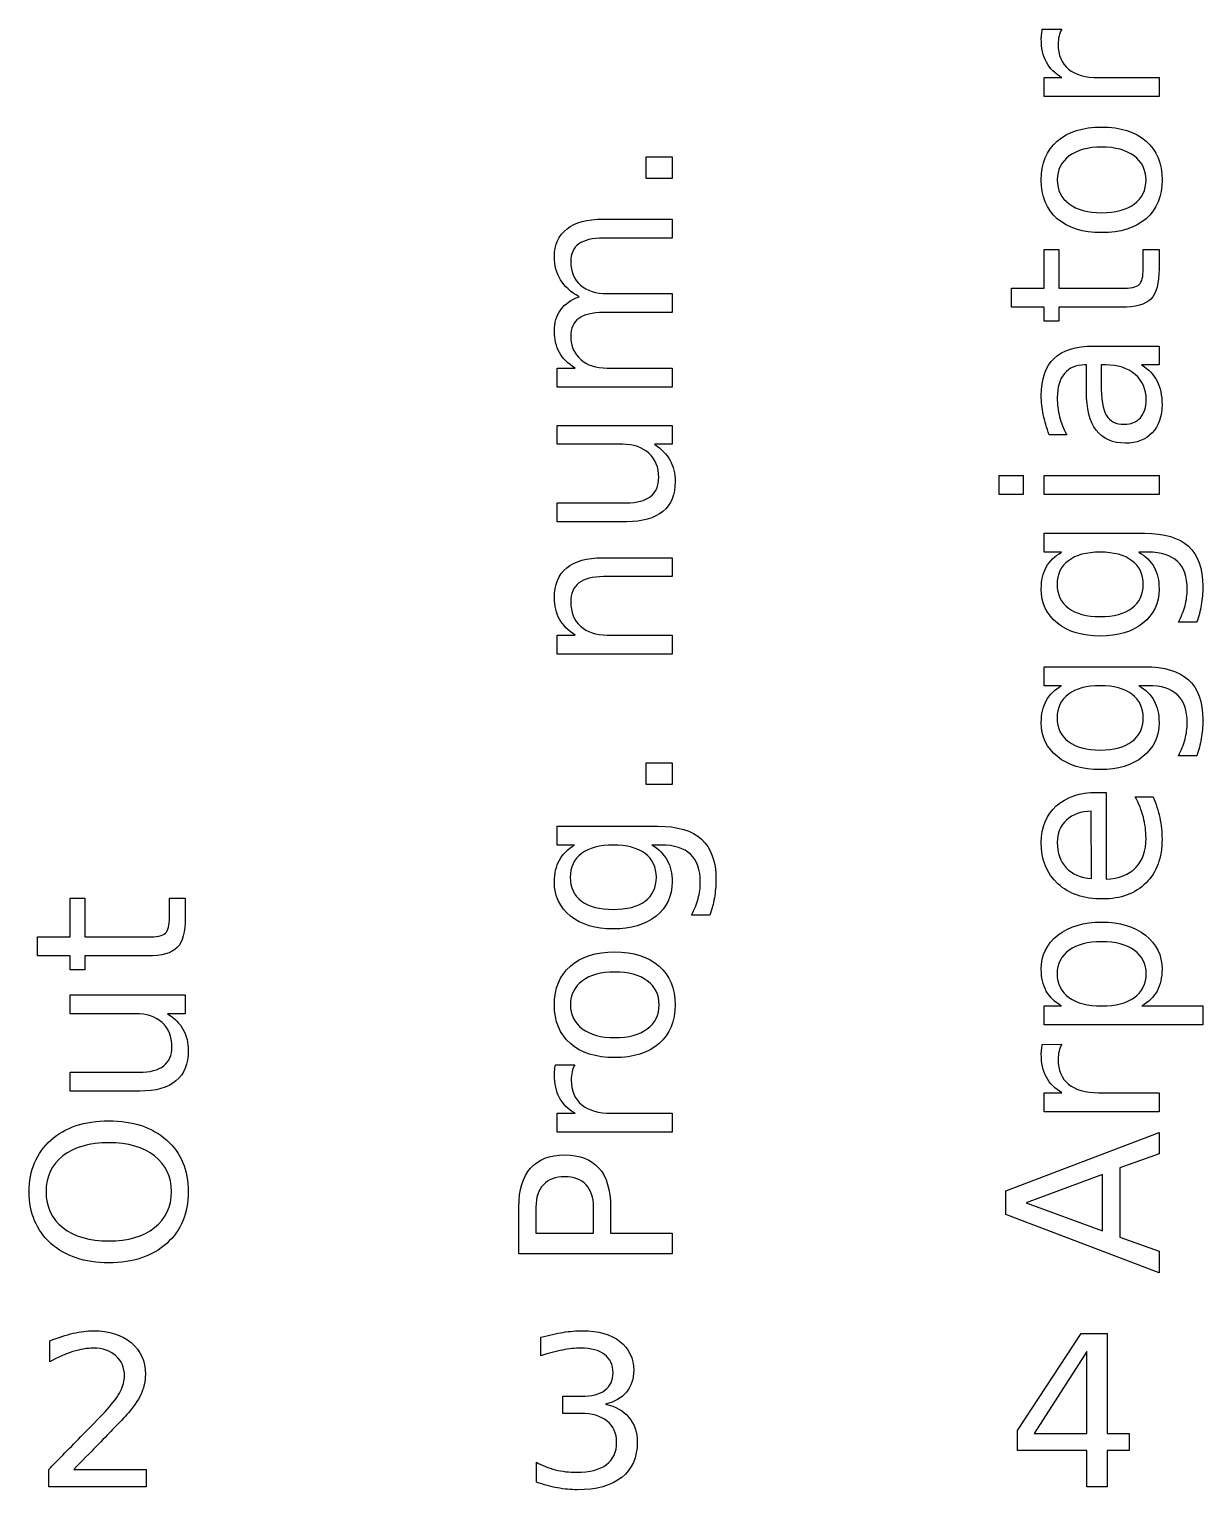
# Model space of a CAD drawing. Extents: x 30 to 245, y 40 to 174.
# Drawn here: x 84.03 to 105.46, y 108.64 to 135.3 of the extents above; entities that cross this region are included whole.
import ezdxf

# ---------------------------------------------------------------- set-up
doc = ezdxf.new("R2010")
doc.units = 0
doc.layers.add('Calque_1', color=7, linetype='CONTINUOUS')

msp = doc.modelspace()

# ---------------------------------------------------------------- linework, layer by layer
at = {"layer": 'Calque_1', "color": 7}
for points in [[(102.52853, 135.2994), (102.8825, 135.30125)], [(103.55377, 134.41813), (104.66, 134.41813), (104.66, 134.07125), (102.56, 134.07125), (102.56, 134.41813), (102.88625, 134.41813)], [(94.502497, 131.83438), (95.769997, 131.83438), (95.769997, 131.4875), (94.513747, 131.4875)], [(101.96375, 130.57063), (102.56, 130.57063), (102.56, 131.28125), (102.82813, 131.28125), (102.82813, 130.57063), (103.96813, 130.57063)], [(104.37123, 130.92691), (104.37123, 131.28128), (104.66, 131.28128), (104.66, 130.92691)], [(94.583122, 130.475), (95.769997, 130.475), (95.769997, 130.12813), (94.513747, 130.12813)], [(103.96813, 130.22378), (102.82813, 130.22378), (102.82813, 129.97066), (102.56, 129.97066), (102.56, 130.22378), (101.96375, 130.22378), (101.96375, 130.57063)], [(103.46188, 129.51688), (104.66, 129.51688), (104.66, 129.17188), (104.34125, 129.17188)], [(94.583122, 129.11563), (95.769997, 129.11563), (95.769997, 128.76875), (93.669997, 128.76875), (93.669997, 129.11563), (93.996247, 129.11563)], [(103.33438, 128.68813), (103.33438, 129.17188), (103.30068, 129.17188)], [(103.68123, 129.17188), (103.60433, 129.17188), (103.60438, 128.82875)], [(94.860622, 127.7225), (93.669997, 127.7225), (93.669997, 128.0675), (95.769997, 128.0675), (95.769997, 127.7225), (95.447497, 127.7225)], [(102.97441, 127.89688), (102.65566, 127.89688)], [(94.941247, 126.30875), (93.669997, 126.30875), (93.669997, 126.65375), (94.928122, 126.65375)], [(102.87886, 125.75375), (102.56, 125.75375), (102.56, 126.09875), (104.39938, 126.09875)], [(94.502497, 125.6525), (95.769997, 125.6525), (95.769997, 125.3075), (94.513747, 125.3075)], [(104.4613, 125.75375), (104.29068, 125.75375)], [(105.34815, 124.475), (105.01252, 124.475)], [(94.583122, 124.24063), (95.769997, 124.24063), (95.769997, 123.89375), (93.669997, 123.89375), (93.669997, 124.24063), (93.996247, 124.24063)], [(102.87886, 123.31625), (102.56, 123.31625), (102.56, 123.66125), (104.39938, 123.66125)], [(104.4613, 123.31625), (104.29068, 123.31625)], [(105.34815, 122.0375), (105.01252, 122.0375)], [(103.52375, 121.36813), (103.6925, 121.36813), (103.6925, 119.78188)], [(103.52385, 121.36813), (103.52375, 121.36813)], [(104.22693, 121.2875), (104.55318, 121.2875)], [(103.42438, 119.79313), (103.4225, 121.02313)], [(93.988757, 120.40625), (93.670007, 120.40625), (93.670007, 120.75125), (95.509372, 120.75125)], [(95.571247, 120.40625), (95.400622, 120.40625)], [(84.183747, 118.72813), (84.779997, 118.72813), (84.779997, 119.43875), (85.048122, 119.43875), (85.048122, 118.72813), (86.188122, 118.72813)], [(86.591242, 119.08441), (86.591242, 119.43878), (86.879992, 119.43878), (86.879992, 119.08441)], [(96.458117, 119.1275), (96.122492, 119.1275)], [(86.188117, 118.38128), (85.048117, 118.38128), (85.048117, 118.12816), (84.779992, 118.12816), (84.779992, 118.38128), (84.183742, 118.38128), (84.183747, 118.72813)], [(85.970622, 117.3275), (84.779997, 117.3275), (84.779997, 117.6725), (86.879997, 117.6725), (86.879997, 117.3275), (86.557497, 117.3275)], [(104.345, 117.46813), (105.45875, 117.46813), (105.45875, 117.12125), (102.56, 117.12125), (102.56, 117.46813), (102.87875, 117.46813)], [(102.52853, 116.7668), (102.8825, 116.76875)], [(93.638107, 116.3918), (93.992497, 116.39375)], [(86.051247, 115.91375), (84.779997, 115.91375), (84.779997, 116.25875), (86.038122, 116.25875)], [(103.55377, 115.88563), (104.66, 115.88563), (104.66, 115.53875), (102.56, 115.53875), (102.56, 115.88563), (102.88625, 115.88563)], [(94.663752, 115.51063), (95.770002, 115.51063), (95.770002, 115.16375), (93.670002, 115.16375), (93.670002, 115.51063), (93.996252, 115.51063)], [(92.970622, 112.94188), (92.970622, 113.79688)], [(94.644997, 113.79688), (94.644997, 113.32063), (95.769997, 113.32063), (95.769997, 112.94188), (92.970622, 112.94188)], [(93.281872, 113.32063), (94.333747, 113.32063), (94.333747, 113.79688)], [(93.281872, 113.79688), (93.281872, 113.32063)], [(84.407507, 110.97185), (84.407507, 111.35435)], [(93.374376, 111.08252), (93.374376, 111.42)], [(94.100001, 110.0306), (93.773751, 110.0306), (93.773751, 110.34185), (94.115001, 110.34185)], [(93.290001, 108.77436), (93.290001, 109.14)], [(84.844377, 109.00875), (86.166252, 109.00875), (86.166252, 108.69), (84.388752, 108.69), (84.388752, 109.00875)]]:
    msp.add_lwpolyline(points, dxfattribs=at)
for points in [[(95.293747, 132.57313), (95.293747, 132.96875), (95.769997, 132.96875), (95.769997, 132.57313)], [(102.50938, 132.55063)], [(102.80188, 132.55063)], [(94.073117, 130.41688)], [(103.46191, 129.51688)], [(93.619372, 127.17688)], [(101.7425, 126.80938), (101.7425, 127.15438), (102.17938, 127.15438), (102.17938, 126.80938)], [(102.56, 126.80938), (102.56, 127.15438), (104.66, 127.15438), (104.66, 126.80938)], [(94.941252, 126.30875)], [(94.502497, 125.6525)], [(103.58563, 125.75375)], [(103.58563, 123.31625)], [(95.293747, 121.51063), (95.293747, 121.90625), (95.769997, 121.90625), (95.769997, 121.51063)], [(94.695622, 120.40625)], [(103.61188, 118.64188)], [(93.619372, 117.49063)], [(93.911872, 117.49063)], [(104.34497, 117.46813)], [(84.729372, 116.78188)], [(86.051252, 115.91375)], [(101.86063, 113.66375), (101.86063, 114.09313), (104.66, 115.16), (104.66, 114.76625), (103.94188, 114.51125), (103.94188, 113.24938), (104.66, 112.99438), (104.66, 112.595)], [(102.23375, 113.8775), (103.62688, 113.36375), (103.62688, 114.39313)], [(84.029997, 114.07813)], [(84.337497, 114.07813)], [(103.23935, 111.48938), (103.7156, 111.48938), (103.7156, 109.665), (104.11497, 109.665), (104.11497, 109.35), (103.7156, 109.35), (103.7156, 108.69), (103.33872, 108.69), (103.33872, 109.35), (102.075, 109.35), (102.075, 109.71563)], [(103.33875, 111.15938), (102.3825, 109.665), (103.33875, 109.665)], [(94.555626, 110.19938)], [(84.844387, 109.00875)]]:
    msp.add_lwpolyline(points, close=True, dxfattribs=at)
for points in [[(102.50943, 135.125), (102.50943, 135.148733), (102.51143, 135.175), (102.51543, 135.2038)], [(102.51543, 135.2038), (102.518097, 135.232533), (102.522463, 135.2644), (102.52853, 135.2994)], [(102.8825, 135.30125), (102.860033, 135.262517), (102.8438, 135.220017), (102.8338, 135.17375)], [(102.60313, 134.70125), (102.540663, 134.817503), (102.50943, 134.958753), (102.50943, 135.125)], [(102.8338, 135.17375), (102.822533, 135.12875), (102.8169, 135.07875), (102.8169, 135.02375)], [(102.8169, 135.02375), (102.8169, 134.82875), (102.88065, 134.67875), (103.00815, 134.57375)], [(102.88625, 134.41813), (102.75875, 134.49063), (102.664377, 134.585003), (102.60313, 134.70125)], [(103.00815, 134.57375), (103.134397, 134.470003), (103.31627, 134.41813), (103.55377, 134.41813)], [(102.80188, 133.2575), (102.99688, 133.428753), (103.26688, 133.51438), (103.61188, 133.51438)], [(103.61188, 133.51438), (103.955627, 133.51438), (104.225627, 133.428753), (104.42188, 133.2575)], [(102.50938, 132.55063), (102.50938, 132.85063), (102.60688, 133.086253), (102.80188, 133.2575)], [(103.61188, 133.14875), (103.363127, 133.14875), (103.16625, 133.095), (103.02125, 132.9875)], [(104.20438, 132.9875), (104.05938, 133.095), (103.86188, 133.14875), (103.61188, 133.14875)], [(104.42188, 133.2575), (104.61688, 133.086253), (104.71438, 132.85063), (104.71438, 132.55063)], [(103.02125, 132.9875), (102.875003, 132.88), (102.80188, 132.734377), (102.80188, 132.55063)], [(104.42188, 132.55063), (104.42188, 132.734377), (104.34938, 132.88), (104.20438, 132.9875)], [(102.80188, 131.84188), (102.60688, 132.013127), (102.50938, 132.249377), (102.50938, 132.55063)], [(102.80188, 132.55063), (102.80188, 132.36563), (102.87438, 132.21938), (103.01938, 132.11188)], [(104.20625, 132.11), (104.350003, 132.2175), (104.42188, 132.364377), (104.42188, 132.55063)], [(104.71438, 132.55063), (104.71438, 132.249377), (104.61688, 132.013127), (104.42188, 131.84188)], [(103.01938, 132.11188), (103.163127, 132.00438), (103.360627, 131.95063), (103.61188, 131.95063)], [(103.61188, 131.95063), (103.863127, 131.95063), (104.06125, 132.003753), (104.20625, 132.11)], [(93.849997, 131.65625), (94.002497, 131.775003), (94.219997, 131.83438), (94.502497, 131.83438)], [(103.61188, 131.58688), (103.26688, 131.58688), (102.99688, 131.67188), (102.80188, 131.84188)], [(104.42188, 131.84188), (104.225627, 131.67188), (103.955627, 131.58688), (103.61188, 131.58688)], [(93.619372, 131.15), (93.619372, 131.368753), (93.696247, 131.537503), (93.849997, 131.65625)], [(94.513747, 131.4875), (94.312497, 131.4875), (94.163122, 131.451877), (94.065622, 131.38063)], [(94.065622, 131.38063), (93.968122, 131.309377), (93.919372, 131.200627), (93.919372, 131.05438)], [(93.729997, 130.72625), (93.656247, 130.84625), (93.619372, 130.9875), (93.619372, 131.15)], [(93.919372, 131.05438), (93.919372, 130.875627), (93.978747, 130.734377), (94.097497, 130.63063)], [(94.073122, 130.41688), (93.918122, 130.503127), (93.803747, 130.60625), (93.729997, 130.72625)], [(104.29813, 130.64003), (104.346863, 130.687563), (104.37123, 130.78319), (104.37123, 130.92691)], [(104.66, 130.92691), (104.66, 130.660657), (104.610627, 130.476907), (104.51188, 130.37566)], [(93.735617, 130.17875), (93.813117, 130.28625), (93.925617, 130.365627), (94.073117, 130.41688)], [(94.097497, 130.63063), (94.216247, 130.526877), (94.378122, 130.475), (94.583122, 130.475)], [(103.96813, 130.57063), (104.139377, 130.57063), (104.249377, 130.593763), (104.29813, 130.64003)], [(93.619367, 129.79063), (93.619367, 129.94313), (93.658117, 130.072503), (93.735617, 130.17875)], [(104.51188, 130.37566), (104.41188, 130.274407), (104.23063, 130.22378), (103.96813, 130.22378)], [(94.065622, 130.02125), (93.968122, 129.950003), (93.919372, 129.840003), (93.919372, 129.69125)], [(94.513747, 130.12813), (94.311247, 130.12813), (94.161872, 130.092503), (94.065622, 130.02125)], [(93.711247, 129.39875), (93.649994, 129.50875), (93.619367, 129.639377), (93.619367, 129.79063)], [(93.919372, 129.69125), (93.919372, 129.515003), (93.979372, 129.375003), (94.099372, 129.27125)], [(93.996247, 129.11563), (93.867497, 129.194377), (93.772497, 129.28875), (93.711247, 129.39875)], [(102.74566, 129.29188), (102.90316, 129.44188), (103.14191, 129.51688), (103.46191, 129.51688)], [(94.099372, 129.27125), (94.218122, 129.167503), (94.379372, 129.11563), (94.583122, 129.11563)], [(102.50941, 128.61125), (102.50941, 128.915003), (102.58816, 129.14188), (102.74566, 129.29188)], [(103.30068, 129.17188), (103.141927, 129.17188), (103.019427, 129.11938), (102.93318, 129.01438)], [(104.22311, 128.9975), (104.086857, 129.113753), (103.90623, 129.17188), (103.68123, 129.17188)], [(104.34125, 129.17188), (104.46875, 129.093127), (104.563127, 128.995), (104.62438, 128.8775)], [(102.93318, 129.01438), (102.84568, 128.910627), (102.80193, 128.764377), (102.80193, 128.57563)], [(103.60438, 128.82875), (103.60438, 128.550003), (103.636247, 128.35688), (103.69998, 128.24938)], [(104.42561, 128.53813), (104.42561, 128.729377), (104.35811, 128.8825), (104.22311, 128.9975)], [(104.62438, 128.8775), (104.68438, 128.76), (104.71438, 128.61625), (104.71438, 128.44625)], [(102.54691, 128.26438), (102.52191, 128.383127), (102.50941, 128.49875), (102.50941, 128.61125)], [(102.80193, 128.57563), (102.80193, 128.45563), (102.816297, 128.338753), (102.84503, 128.225)], [(103.51438, 127.97938), (103.39438, 128.138127), (103.33438, 128.374377), (103.33438, 128.68813)], [(104.31873, 128.20813), (104.389983, 128.289377), (104.42561, 128.399377), (104.42561, 128.53813)], [(102.65566, 127.89688), (102.606927, 128.023127), (102.570677, 128.145627), (102.54691, 128.26438)], [(104.71438, 128.44625), (104.71438, 128.23125), (104.65438, 128.06), (104.53438, 127.9325)], [(102.84503, 128.225), (102.873763, 128.111253), (102.91689, 128.00188), (102.97441, 127.89688)], [(103.69998, 128.24938), (103.763713, 128.14188), (103.872463, 128.08813), (104.02623, 128.08813)], [(104.02623, 128.08813), (104.14873, 128.08813), (104.24623, 128.12813), (104.31873, 128.20813)], [(104.04875, 127.74313), (103.812503, 127.74313), (103.63438, 127.82188), (103.51438, 127.97938)], [(104.53438, 127.9325), (104.413127, 127.806253), (104.25125, 127.74313), (104.04875, 127.74313)], [(95.346247, 127.55938), (95.227497, 127.668127), (95.065622, 127.7225), (94.860622, 127.7225)], [(95.524372, 127.11875), (95.524372, 127.305003), (95.464997, 127.45188), (95.346247, 127.55938)], [(95.447497, 127.7225), (95.574997, 127.638753), (95.669997, 127.541253), (95.732497, 127.43)], [(95.732497, 127.43), (95.79375, 127.32), (95.824377, 127.191877), (95.824377, 127.04563)], [(95.376247, 126.77), (95.474997, 126.8475), (95.524372, 126.96375), (95.524372, 127.11875)], [(95.824377, 127.04563), (95.824377, 126.804377), (95.749377, 126.62125), (95.599377, 126.49625)], [(94.928122, 126.65375), (95.126872, 126.65375), (95.276247, 126.6925), (95.376247, 126.77)], [(95.599377, 126.49625), (95.449377, 126.37125), (95.230002, 126.30875), (94.941252, 126.30875)], [(104.39938, 126.09875), (104.75688, 126.09875), (105.022503, 126.019377), (105.19625, 125.86063)], [(93.844372, 125.46688), (93.993122, 125.590627), (94.212497, 125.6525), (94.502497, 125.6525)], [(102.60136, 125.48), (102.662627, 125.591253), (102.755127, 125.682503), (102.87886, 125.75375)], [(103.00438, 125.59813), (102.86688, 125.49563), (102.79813, 125.351253), (102.79813, 125.165)], [(103.58563, 125.75375), (103.33563, 125.75375), (103.14188, 125.701877), (103.00438, 125.59813)], [(104.165, 125.59813), (104.0275, 125.701877), (103.834377, 125.75375), (103.58563, 125.75375)], [(104.37125, 125.165), (104.37125, 125.351253), (104.3025, 125.49563), (104.165, 125.59813)], [(104.29068, 125.75375), (104.414427, 125.682503), (104.506927, 125.591253), (104.56818, 125.48)], [(104.99568, 125.585), (104.87818, 125.6975), (104.700053, 125.75375), (104.4613, 125.75375)], [(105.19625, 125.86063), (105.37125, 125.701877), (105.45875, 125.45875), (105.45875, 125.13125)], [(93.619372, 124.91938), (93.619372, 125.160627), (93.694372, 125.343127), (93.844372, 125.46688)], [(102.50946, 125.08063), (102.50946, 125.23563), (102.540093, 125.368753), (102.60136, 125.48)], [(104.56818, 125.48), (104.629447, 125.368753), (104.66008, 125.23563), (104.66008, 125.08063)], [(105.1738, 125.07688), (105.1738, 125.303127), (105.114427, 125.4725), (104.99568, 125.585)], [(94.067497, 125.19125), (93.968747, 125.11375), (93.919372, 124.9975), (93.919372, 124.8425)], [(94.513747, 125.3075), (94.314997, 125.3075), (94.166247, 125.26875), (94.067497, 125.19125)], [(102.80383, 124.45813), (102.607583, 124.61563), (102.50946, 124.82313), (102.50946, 125.08063)], [(102.79813, 125.165), (102.79813, 124.98), (102.86688, 124.835627), (103.00438, 124.73188)], [(104.165, 124.73188), (104.3025, 124.835627), (104.37125, 124.98), (104.37125, 125.165)], [(104.66008, 125.08063), (104.66008, 124.82313), (104.561957, 124.61563), (104.36571, 124.45813)], [(105.1344, 124.775), (105.160667, 124.873753), (105.1738, 124.97438), (105.1738, 125.07688)], [(105.45875, 125.13125), (105.45875, 125.010003), (105.449383, 124.89563), (105.43065, 124.78813)], [(93.713122, 124.53125), (93.650622, 124.64375), (93.619372, 124.773127), (93.619372, 124.91938)], [(93.919372, 124.8425), (93.919372, 124.656253), (93.978747, 124.50938), (94.097497, 124.40188)], [(93.996247, 124.24063), (93.869997, 124.32313), (93.775622, 124.420003), (93.713122, 124.53125)], [(103.00438, 124.73188), (103.14188, 124.62938), (103.33563, 124.57813), (103.58563, 124.57813)], [(103.58563, 124.57813), (103.834377, 124.57813), (104.0275, 124.62938), (104.165, 124.73188)], [(105.01252, 124.475), (105.06752, 124.576253), (105.108147, 124.676253), (105.1344, 124.775)], [(105.43065, 124.78813), (105.413183, 124.68063), (105.385683, 124.576253), (105.34815, 124.475)], [(94.097497, 124.40188), (94.216247, 124.29438), (94.378122, 124.24063), (94.583122, 124.24063)], [(103.58571, 124.22188), (103.26071, 124.22188), (103.000083, 124.30063), (102.80383, 124.45813)], [(104.36571, 124.45813), (104.169457, 124.30063), (103.909457, 124.22188), (103.58571, 124.22188)], [(104.39938, 123.66125), (104.75688, 123.66125), (105.022503, 123.581877), (105.19625, 123.42313)], [(102.60136, 123.0425), (102.662627, 123.153753), (102.755127, 123.245003), (102.87886, 123.31625)], [(103.58563, 123.31625), (103.33563, 123.31625), (103.14188, 123.264377), (103.00438, 123.16063)], [(104.165, 123.16063), (104.0275, 123.264377), (103.834377, 123.31625), (103.58563, 123.31625)], [(104.29068, 123.31625), (104.414427, 123.245003), (104.506927, 123.153753), (104.56818, 123.0425)], [(104.99568, 123.1475), (104.87818, 123.26), (104.700053, 123.31625), (104.4613, 123.31625)], [(105.19625, 123.42313), (105.37125, 123.264377), (105.45875, 123.02125), (105.45875, 122.69375)], [(102.50946, 122.64313), (102.50946, 122.79813), (102.540093, 122.931253), (102.60136, 123.0425)], [(103.00438, 123.16063), (102.86688, 123.05813), (102.79813, 122.913753), (102.79813, 122.7275)], [(104.37125, 122.7275), (104.37125, 122.913753), (104.3025, 123.05813), (104.165, 123.16063)], [(104.56818, 123.0425), (104.629447, 122.931253), (104.66008, 122.79813), (104.66008, 122.64313)], [(105.1738, 122.63938), (105.1738, 122.865627), (105.114427, 123.035), (104.99568, 123.1475)], [(102.79813, 122.7275), (102.79813, 122.5425), (102.86688, 122.398127), (103.00438, 122.29438)], [(104.165, 122.29438), (104.3025, 122.398127), (104.37125, 122.5425), (104.37125, 122.7275)], [(105.45875, 122.69375), (105.45875, 122.572503), (105.449383, 122.45813), (105.43065, 122.35063)], [(102.80383, 122.02063), (102.607583, 122.17813), (102.50946, 122.38563), (102.50946, 122.64313)], [(104.66008, 122.64313), (104.66008, 122.38563), (104.561957, 122.17813), (104.36571, 122.02063)], [(105.1344, 122.3375), (105.160667, 122.436253), (105.1738, 122.53688), (105.1738, 122.63938)], [(103.00438, 122.29438), (103.14188, 122.19188), (103.33563, 122.14063), (103.58563, 122.14063)], [(103.58563, 122.14063), (103.834377, 122.14063), (104.0275, 122.19188), (104.165, 122.29438)], [(105.01252, 122.0375), (105.06752, 122.138753), (105.108147, 122.238753), (105.1344, 122.3375)], [(105.43065, 122.35063), (105.413183, 122.24313), (105.385683, 122.138753), (105.34815, 122.0375)], [(103.58571, 121.78438), (103.26071, 121.78438), (103.000083, 121.86313), (102.80383, 122.02063)], [(104.36571, 122.02063), (104.169457, 121.86313), (103.909457, 121.78438), (103.58571, 121.78438)], [(102.78323, 121.12063), (102.964477, 121.28563), (103.21135, 121.36813), (103.52385, 121.36813)], [(102.50948, 120.45125), (102.50948, 120.73375), (102.60073, 120.956877), (102.78323, 121.12063)], [(104.37318, 120.91625), (104.340713, 121.04125), (104.291963, 121.165), (104.22693, 121.2875)], [(104.55318, 121.2875), (104.605647, 121.163753), (104.645647, 121.03688), (104.67318, 120.90688)], [(102.97063, 120.86375), (102.85813, 120.76125), (102.80188, 120.625), (102.80188, 120.455)], [(103.4225, 121.02313), (103.233753, 121.020463), (103.08313, 120.967337), (102.97063, 120.86375)], [(104.42188, 120.53188), (104.42188, 120.66438), (104.405647, 120.792503), (104.37318, 120.91625)], [(104.67318, 120.90688), (104.700713, 120.77688), (104.71448, 120.645003), (104.71448, 120.51125)], [(95.509372, 120.75125), (95.866872, 120.75125), (96.132497, 120.671877), (96.306247, 120.51313)], [(104.23625, 119.99563), (104.360003, 120.124377), (104.42188, 120.303127), (104.42188, 120.53188)], [(93.711257, 120.1325), (93.77251, 120.243753), (93.86501, 120.335003), (93.988757, 120.40625)], [(94.695622, 120.40625), (94.445622, 120.40625), (94.251872, 120.354377), (94.114372, 120.25063)], [(95.274997, 120.25063), (95.137497, 120.354377), (94.944372, 120.40625), (94.695622, 120.40625)], [(95.400622, 120.40625), (95.524372, 120.335003), (95.616872, 120.243753), (95.678122, 120.1325)], [(96.105622, 120.2375), (95.988122, 120.35), (95.809997, 120.40625), (95.571247, 120.40625)], [(96.306247, 120.51313), (96.481247, 120.354377), (96.568747, 120.11125), (96.568747, 119.78375)], [(102.81323, 119.69938), (102.61073, 119.885627), (102.50948, 120.13625), (102.50948, 120.45125)], [(102.80188, 120.455), (102.80188, 120.2625), (102.856253, 120.108127), (102.965, 119.99188)], [(104.71448, 120.51125), (104.71448, 120.17625), (104.61698, 119.910627), (104.42198, 119.71438)], [(93.619377, 119.73313), (93.619377, 119.88813), (93.650004, 120.021253), (93.711257, 120.1325)], [(94.114372, 120.25063), (93.976872, 120.14813), (93.908122, 120.003753), (93.908122, 119.8175)], [(95.481247, 119.8175), (95.481247, 120.003753), (95.412497, 120.14813), (95.274997, 120.25063)], [(95.678122, 120.1325), (95.739375, 120.021253), (95.770002, 119.88813), (95.770002, 119.73313)], [(96.283747, 119.72938), (96.283747, 119.955627), (96.224372, 120.125), (96.105622, 120.2375)], [(103.6925, 119.78188), (103.93, 119.79688), (104.11125, 119.86813), (104.23625, 119.99563)], [(93.913752, 119.11063), (93.717502, 119.26813), (93.619377, 119.47563), (93.619377, 119.73313)], [(93.908122, 119.8175), (93.908122, 119.6325), (93.976872, 119.488127), (94.114372, 119.38438)], [(95.274997, 119.38438), (95.412497, 119.488127), (95.481247, 119.6325), (95.481247, 119.8175)], [(95.770002, 119.73313), (95.770002, 119.47563), (95.671877, 119.26813), (95.475627, 119.11063)], [(96.244367, 119.4275), (96.27062, 119.526253), (96.283747, 119.62688), (96.283747, 119.72938)], [(96.568747, 119.78375), (96.568747, 119.662503), (96.55937, 119.54813), (96.540617, 119.44063)], [(102.965, 119.99188), (103.073753, 119.87688), (103.22688, 119.81063), (103.42438, 119.79313)], [(103.63073, 119.42188), (103.286977, 119.42188), (103.014477, 119.51438), (102.81323, 119.69938)], [(104.42198, 119.71438), (104.22698, 119.51938), (103.96323, 119.42188), (103.63073, 119.42188)], [(94.114372, 119.38438), (94.251872, 119.28188), (94.445622, 119.23063), (94.695622, 119.23063)], [(94.695622, 119.23063), (94.944372, 119.23063), (95.137497, 119.28188), (95.274997, 119.38438)], [(96.122492, 119.1275), (96.177492, 119.228753), (96.218117, 119.328753), (96.244367, 119.4275)], [(96.540617, 119.44063), (96.523117, 119.33313), (96.495617, 119.228753), (96.458117, 119.1275)], [(86.518122, 118.79753), (86.566869, 118.844997), (86.591242, 118.940623), (86.591242, 119.08441)], [(86.879992, 119.08441), (86.879992, 118.818157), (86.830617, 118.634407), (86.731867, 118.53316)], [(94.695627, 118.87438), (94.370627, 118.87438), (94.110002, 118.95313), (93.913752, 119.11063)], [(95.475627, 119.11063), (95.279377, 118.95313), (95.019377, 118.87438), (94.695627, 118.87438)], [(102.8131, 118.76), (103.0156, 118.92), (103.28185, 119), (103.61185, 119)], [(103.61185, 119), (103.94185, 119), (104.2081, 118.92), (104.4106, 118.76)], [(86.188122, 118.72813), (86.359372, 118.72813), (86.469372, 118.751263), (86.518122, 118.79753)], [(102.50935, 118.13938), (102.50935, 118.39438), (102.6106, 118.601253), (102.8131, 118.76)], [(104.4106, 118.76), (104.6131, 118.601253), (104.71435, 118.39438), (104.71435, 118.13938)], [(86.731867, 118.53316), (86.631867, 118.431907), (86.450617, 118.38128), (86.188117, 118.38128)], [(93.911872, 118.1975), (94.106872, 118.368753), (94.376872, 118.45438), (94.721872, 118.45438)], [(94.721872, 118.45438), (95.065622, 118.45438), (95.335622, 118.368753), (95.531872, 118.1975)], [(103.01563, 118.48438), (102.87063, 118.380627), (102.79813, 118.2375), (102.79813, 118.055)], [(103.61188, 118.64188), (103.358127, 118.64188), (103.159377, 118.58938), (103.01563, 118.48438)], [(104.21, 118.48438), (104.065, 118.58938), (103.865627, 118.64188), (103.61188, 118.64188)], [(104.42563, 118.055), (104.42563, 118.2375), (104.353753, 118.380627), (104.21, 118.48438)], [(93.619372, 117.49063), (93.619372, 117.79063), (93.716872, 118.026253), (93.911872, 118.1975)], [(95.531872, 118.1975), (95.726872, 118.026253), (95.824372, 117.79063), (95.824372, 117.49063)], [(102.60125, 117.74188), (102.539983, 117.853127), (102.50935, 117.985627), (102.50935, 118.13938)], [(104.71435, 118.13938), (104.71435, 117.985627), (104.68435, 117.853127), (104.62435, 117.74188)], [(94.131247, 117.9275), (93.984997, 117.82), (93.911872, 117.674377), (93.911872, 117.49063)], [(94.721872, 118.08875), (94.473122, 118.08875), (94.276247, 118.035), (94.131247, 117.9275)], [(95.314372, 117.9275), (95.169372, 118.035), (94.971872, 118.08875), (94.721872, 118.08875)], [(95.531872, 117.49063), (95.531872, 117.674377), (95.459372, 117.82), (95.314372, 117.9275)], [(102.79813, 118.055), (102.79813, 117.8725), (102.87063, 117.72875), (103.01563, 117.62375)], [(104.21, 117.62375), (104.353753, 117.72875), (104.42563, 117.8725), (104.42563, 118.055)], [(102.87875, 117.46813), (102.75375, 117.54063), (102.66125, 117.63188), (102.60125, 117.74188)], [(103.01563, 117.62375), (103.159377, 117.520003), (103.358127, 117.46813), (103.61188, 117.46813)], [(103.61188, 117.46813), (103.865627, 117.46813), (104.065, 117.520003), (104.21, 117.62375)], [(104.62435, 117.74188), (104.563083, 117.63188), (104.469957, 117.54063), (104.34497, 117.46813)], [(93.911872, 116.78188), (93.716872, 116.953127), (93.619372, 117.189377), (93.619372, 117.49063)], [(93.911872, 117.49063), (93.911872, 117.30563), (93.984372, 117.15938), (94.129372, 117.05188)], [(95.316247, 117.05), (95.459997, 117.1575), (95.531872, 117.304377), (95.531872, 117.49063)], [(95.824372, 117.49063), (95.824372, 117.189377), (95.726872, 116.953127), (95.531872, 116.78188)], [(86.456247, 117.16438), (86.337497, 117.273127), (86.175622, 117.3275), (85.970622, 117.3275)], [(86.634372, 116.72375), (86.634372, 116.910003), (86.574997, 117.05688), (86.456247, 117.16438)], [(86.557497, 117.3275), (86.684997, 117.243753), (86.779997, 117.146253), (86.842497, 117.035)], [(86.842497, 117.035), (86.90375, 116.925), (86.934377, 116.796877), (86.934377, 116.65063)], [(94.129372, 117.05188), (94.273122, 116.94438), (94.470622, 116.89063), (94.721872, 116.89063)], [(94.721872, 116.89063), (94.973122, 116.89063), (95.171247, 116.943753), (95.316247, 117.05)], [(86.486247, 116.375), (86.584997, 116.4525), (86.634372, 116.56875), (86.634372, 116.72375)], [(86.934377, 116.65063), (86.934377, 116.409377), (86.859377, 116.22625), (86.709377, 116.10125)], [(94.721872, 116.52688), (94.376872, 116.52688), (94.106872, 116.61188), (93.911872, 116.78188)], [(95.531872, 116.78188), (95.335622, 116.61188), (95.065622, 116.52688), (94.721872, 116.52688)], [(102.50943, 116.5925), (102.50943, 116.616233), (102.51143, 116.642467), (102.51543, 116.6712)], [(102.60313, 116.16875), (102.540663, 116.285003), (102.50943, 116.426253), (102.50943, 116.5925)], [(102.51543, 116.6712), (102.518097, 116.699933), (102.522463, 116.7318), (102.52853, 116.7668)], [(102.8338, 116.64125), (102.822533, 116.59625), (102.8169, 116.54625), (102.8169, 116.49125)], [(102.8825, 116.76875), (102.860033, 116.730017), (102.8438, 116.687517), (102.8338, 116.64125)], [(86.038122, 116.25875), (86.236872, 116.25875), (86.386247, 116.2975), (86.486247, 116.375)], [(93.619377, 116.2175), (93.619377, 116.241233), (93.621244, 116.267467), (93.624977, 116.2962)], [(93.624977, 116.2962), (93.62751, 116.324933), (93.631887, 116.3568), (93.638107, 116.3918)], [(93.943747, 116.26625), (93.9325, 116.22125), (93.926877, 116.17125), (93.926877, 116.11625)], [(93.992497, 116.39375), (93.969997, 116.355017), (93.953747, 116.312517), (93.943747, 116.26625)], [(102.8169, 116.49125), (102.8169, 116.29625), (102.88065, 116.14625), (103.00815, 116.04125)], [(86.709377, 116.10125), (86.559377, 115.97625), (86.340002, 115.91375), (86.051252, 115.91375)], [(93.713127, 115.79375), (93.650627, 115.910003), (93.619377, 116.051253), (93.619377, 116.2175)], [(93.926877, 116.11625), (93.926877, 115.92125), (93.990627, 115.77125), (94.118127, 115.66625)], [(102.88625, 115.88563), (102.75875, 115.95813), (102.664377, 116.052503), (102.60313, 116.16875)], [(103.00815, 116.04125), (103.134397, 115.937503), (103.31627, 115.88563), (103.55377, 115.88563)], [(93.996252, 115.51063), (93.868752, 115.58313), (93.774377, 115.677503), (93.713127, 115.79375)], [(94.118127, 115.66625), (94.244377, 115.562503), (94.426252, 115.51063), (94.663752, 115.51063)], [(84.425622, 115.01938), (84.688122, 115.25438), (85.040622, 115.37188), (85.483122, 115.37188)], [(85.483122, 115.37188), (85.924372, 115.37188), (86.276872, 115.25438), (86.540622, 115.01938)], [(84.029997, 114.07813), (84.029997, 114.47063), (84.161872, 114.78438), (84.425622, 115.01938)], [(85.483122, 114.9725), (85.129372, 114.9725), (84.849997, 114.891877), (84.644997, 114.73063)], [(86.319372, 114.73063), (86.114372, 114.891877), (85.835622, 114.9725), (85.483122, 114.9725)], [(86.540622, 115.01938), (86.803122, 114.78438), (86.934372, 114.47063), (86.934372, 114.07813)], [(84.644997, 114.73063), (84.439997, 114.57063), (84.337497, 114.35313), (84.337497, 114.07813)], [(86.626872, 114.07813), (86.626872, 114.35313), (86.524372, 114.57063), (86.319372, 114.73063)], [(93.184372, 114.5075), (93.325622, 114.668753), (93.533122, 114.74938), (93.806872, 114.74938)], [(93.806872, 114.74938), (94.083122, 114.74938), (94.291872, 114.668753), (94.433122, 114.5075)], [(92.970622, 113.79688), (92.970622, 114.110627), (93.041872, 114.3475), (93.184372, 114.5075)], [(94.433122, 114.5075), (94.574372, 114.3475), (94.644997, 114.110627), (94.644997, 113.79688)], [(93.418747, 114.20563), (93.327497, 114.109377), (93.281872, 113.973127), (93.281872, 113.79688)], [(93.806872, 114.35), (93.639372, 114.35), (93.509997, 114.301877), (93.418747, 114.20563)], [(94.196872, 114.20563), (94.105622, 114.301877), (93.975622, 114.35), (93.806872, 114.35)], [(94.333747, 113.79688), (94.333747, 113.973127), (94.288122, 114.109377), (94.196872, 114.20563)], [(84.425622, 113.13313), (84.161872, 113.369377), (84.029997, 113.684377), (84.029997, 114.07813)], [(84.337497, 114.07813), (84.337497, 113.80313), (84.439997, 113.58438), (84.644997, 113.42188)], [(86.319372, 113.42188), (86.524372, 113.58438), (86.626872, 113.80313), (86.626872, 114.07813)], [(86.934372, 114.07813), (86.934372, 113.684377), (86.803122, 113.369377), (86.540622, 113.13313)], [(84.644997, 113.42188), (84.849997, 113.260627), (85.129372, 113.18), (85.483122, 113.18)], [(85.483122, 113.18), (85.835622, 113.18), (86.114372, 113.260627), (86.319372, 113.42188)], [(85.483122, 112.78063), (85.040622, 112.78063), (84.688122, 112.89813), (84.425622, 113.13313)], [(86.540622, 113.13313), (86.278122, 112.89813), (85.925622, 112.78063), (85.483122, 112.78063)], [(84.407507, 111.35435), (84.560007, 111.415617), (84.702507, 111.461867), (84.835007, 111.4931)], [(84.835007, 111.4931), (84.967507, 111.524367), (85.088757, 111.54), (85.198757, 111.54)], [(85.198757, 111.54), (85.488757, 111.54), (85.720007, 111.4675), (85.892507, 111.3225)], [(93.374376, 111.42), (93.518126, 111.46), (93.652501, 111.49), (93.777501, 111.51)], [(93.777501, 111.51), (93.903751, 111.53), (94.022501, 111.54), (94.133751, 111.54)], [(94.133751, 111.54), (94.421251, 111.54), (94.648751, 111.474377), (94.816251, 111.34313)], [(85.206257, 111.22125), (85.087507, 111.22125), (84.961882, 111.200617), (84.829382, 111.15935)], [(85.613132, 111.08063), (85.509382, 111.174377), (85.373757, 111.22125), (85.206257, 111.22125)], [(85.892507, 111.3225), (86.065007, 111.1775), (86.151257, 110.98375), (86.151257, 110.74125)], [(94.100001, 111.22122), (93.996251, 111.22122), (93.885001, 111.209987), (93.766251, 111.18752)], [(94.536876, 111.10497), (94.435626, 111.18247), (94.290001, 111.22122), (94.100001, 111.22122)], [(94.816251, 111.34313), (94.983751, 111.21313), (95.067501, 111.03688), (95.067501, 110.81438)], [(84.829382, 111.15935), (84.698132, 111.118083), (84.557507, 111.055583), (84.407507, 110.97185)], [(85.770632, 110.71688), (85.770632, 110.865627), (85.718132, 110.986877), (85.613132, 111.08063)], [(93.766251, 111.18752), (93.647501, 111.165053), (93.516876, 111.130053), (93.374376, 111.08252)], [(94.690626, 110.77497), (94.690626, 110.918723), (94.639376, 111.028723), (94.536876, 111.10497)], [(85.697502, 110.4375), (85.746255, 110.5325), (85.770632, 110.625627), (85.770632, 110.71688)], [(86.151257, 110.74125), (86.151257, 110.62625), (86.129384, 110.516877), (86.085637, 110.41313)], [(94.542501, 110.45247), (94.641251, 110.52747), (94.690626, 110.63497), (94.690626, 110.77497)], [(95.067501, 110.81438), (95.067501, 110.65938), (95.023126, 110.52813), (94.934376, 110.42063)], [(85.444377, 110.0925), (85.565627, 110.228753), (85.650002, 110.343753), (85.697502, 110.4375)], [(86.085637, 110.41313), (86.043137, 110.31063), (85.965012, 110.18938), (85.851262, 110.04938)], [(94.115001, 110.34185), (94.301251, 110.34185), (94.443751, 110.378723), (94.542501, 110.45247)], [(94.934376, 110.42063), (94.845626, 110.314377), (94.719376, 110.240627), (94.555626, 110.19938)], [(94.555626, 110.19938), (94.736876, 110.160647), (94.878126, 110.08002), (94.979376, 109.9575)], [(84.975627, 109.60688), (85.224377, 109.858127), (85.380627, 110.02), (85.444377, 110.0925)], [(85.851262, 110.04938), (85.820015, 110.013113), (85.72064, 109.908113), (85.553137, 109.73438)], [(94.581876, 109.88997), (94.466876, 109.983723), (94.306251, 110.0306), (94.100001, 110.0306)], [(94.756251, 109.50372), (94.756251, 109.66872), (94.698126, 109.79747), (94.581876, 109.88997)], [(94.979376, 109.9575), (95.081876, 109.835), (95.133126, 109.68375), (95.133126, 109.50375)], [(84.388752, 109.00875), (84.532502, 109.157503), (84.728127, 109.35688), (84.975627, 109.60688)], [(85.553137, 109.73438), (85.385637, 109.56188), (85.149387, 109.320003), (84.844387, 109.00875)], [(94.568751, 109.09497), (94.693751, 109.188723), (94.756251, 109.324973), (94.756251, 109.50372)], [(95.133126, 109.50375), (95.133126, 109.227503), (95.038126, 109.013753), (94.848126, 108.8625)], [(93.290001, 109.14), (93.395001, 109.078733), (93.510001, 109.032483), (93.635001, 109.00125)], [(94.026876, 108.95435), (94.264376, 108.95435), (94.445001, 109.001223), (94.568751, 109.09497)], [(93.635001, 109.00125), (93.760001, 108.969983), (93.890626, 108.95435), (94.026876, 108.95435)], [(94.848126, 108.8625), (94.658126, 108.711253), (94.388126, 108.63563), (94.038126, 108.63563)], [(93.674376, 108.67123), (93.550626, 108.693763), (93.422501, 108.72814), (93.290001, 108.77436)], [(94.038126, 108.63563), (93.920626, 108.63563), (93.799376, 108.647497), (93.674376, 108.67123)]]:
    msp.add_open_spline(points, degree=3, dxfattribs=at)

doc.saveas('drawing.dxf')
